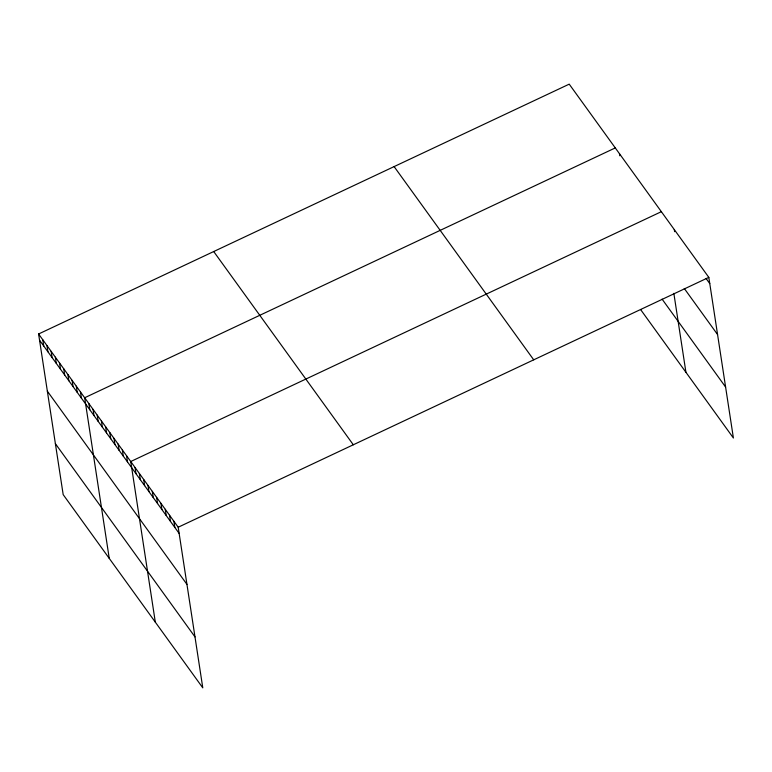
<?xml version="1.0" encoding="UTF-8"?>
<svg xmlns="http://www.w3.org/2000/svg" width="772" height="772" viewBox="0 0 772 772"><rect width="100%" height="100%" fill="white"/><g stroke="black" fill="none" stroke-linecap="round" stroke-linejoin="round"><path stroke-width="1.16" d="M38.6 333.987L178.197 527.228L202.785 687.852L63.179 494.62L38.6 333.987L569.215 84.148L708.821 277.38L733.4 438.013L640.567 309.504M615.284 147.915L84.669 397.754L109.248 558.388M661.353 211.682L130.738 461.521L155.317 622.155M178.197 527.228L708.821 277.38M706.071 278.47L709.767 283.594M684.282 288.477L717.564 334.546M662.087 299.131L725.603 387.052M394.116 166.598L533.713 359.829M213.709 251.537L353.306 444.778M39.546 340.191L179.152 533.433M47.343 391.153L186.949 584.394M55.381 443.659L194.978 636.89M674.303 229.602L674.622 231.668M673.85 293.35L685.932 372.307M619.472 153.715L619.791 155.78M173.883 521.254L174.839 527.459M169.57 515.281L170.525 521.486M165.256 509.308L166.202 515.513M160.943 503.334L161.888 509.539M156.629 497.361L157.575 503.566M152.316 491.388L153.261 497.593M147.992 485.414L148.948 491.619M143.679 479.441L144.634 485.646M139.365 473.468L140.321 479.682M135.052 467.494L135.997 473.709M126.55 455.731L127.496 461.936M122.362 449.931L123.308 456.136M118.174 444.132L119.12 450.337M113.986 438.342L114.931 444.547M109.798 432.542L110.743 438.747M105.61 426.742L106.555 432.947M101.421 420.943L102.367 427.148M97.233 415.153L98.179 421.358M93.045 409.353L93.991 415.558M88.857 403.553L89.803 409.758M80.481 391.964L81.427 398.169M76.293 386.164L77.239 392.369M72.105 380.364L73.05 386.569M67.917 374.565L68.862 380.779M63.729 368.775L64.674 374.98M59.541 362.975L60.486 369.18M55.352 357.175L56.298 363.38M51.164 351.376L52.11 357.59M46.976 345.586L47.922 351.791M42.788 339.786L43.734 345.991"/></g></svg>
